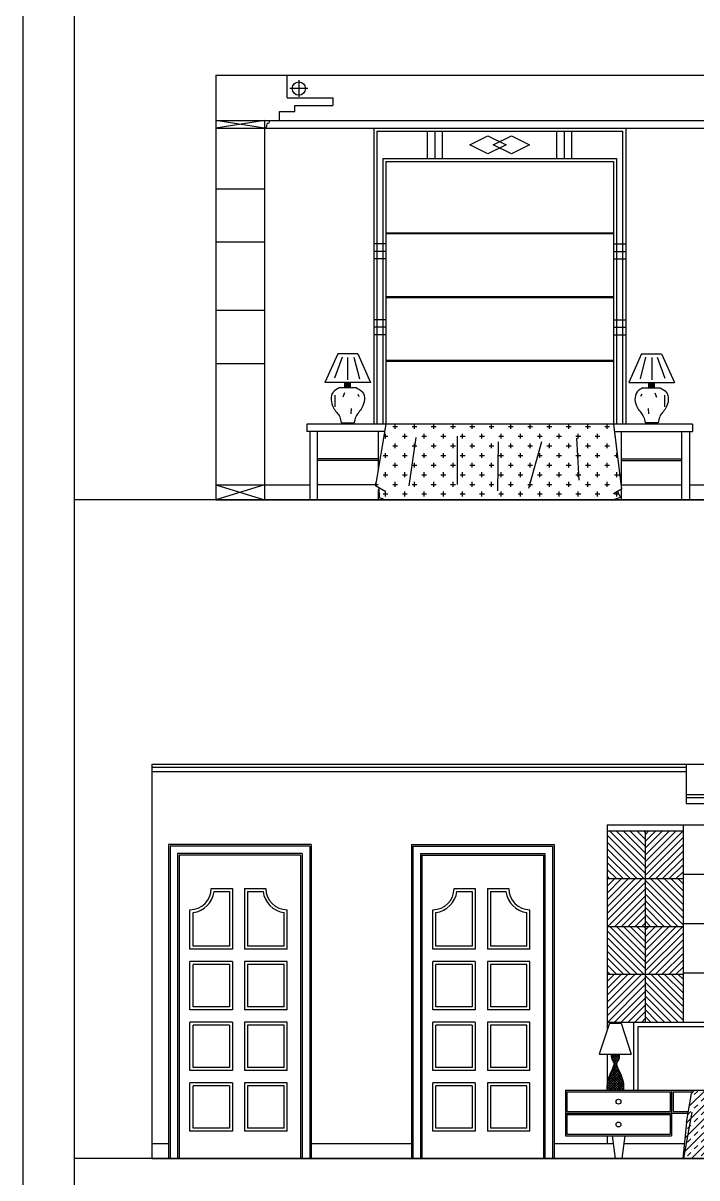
# Model space of a CAD drawing. Header units: inches. Extents: x 11.2 to 54.2, y 16.2 to 41.
# Drawn here: x 33.16 to 37.59, y 21.32 to 28.93 of the extents above; entities that cross this region are included whole.
import ezdxf

# ---------------------------------------------------------------- set-up
doc = ezdxf.new("R2010")
doc.units = ezdxf.units.IN
doc.header["$MEASUREMENT"] = 0
for name, color, linetype in [('02', 2, 'Continuous'), ('1', 1, 'Continuous'), ('4', 4, 'Continuous'), ('8', 8, 'Continuous'), ('kadrbm', 4, 'Continuous')]:
    doc.layers.add(name, color=color, linetype=linetype)
pattern_1 = [(45, (42.40232, 26.078885), (-0.02245064, 0.02245064), [])]
pattern_2 = [(135, (42.40232, 26.078885), (-0.02245064, -0.02245064), [])]

# ---------------------------------------------------------------- blocks, each defined once
blk = doc.blocks.new('kadrbm')
at = {"layer": 'kadrbm', "color": 4}
blk.add_lwpolyline([(0, 0), (0, 24.7972), (21, 24.7972), (21, 0), (0, 0)], close=True, dxfattribs=at)
blk.add_lwpolyline([(20.6631, 0.3257), (20.6631, 24.4603), (0.3369, 24.4603), (0.3369, 0.3257), (20.6631, 0.3257)], dxfattribs=at)

msp = doc.modelspace()

# ---------------------------------------------------------------- hatches: boundary and pattern name
at = {"layer": '8'}
h = msp.add_hatch(dxfattribs=at)
h.set_pattern_fill('CROSS', color=256, scale=0.01, style=0)
h.set_pattern_definition([(0, (55.14893, 59.28897), (0.0635, 0.0635), [0.03175, -0.09525]), (90, (55.164805, 59.27309), (-0.0635, 0.0635), [0.03175, -0.09525])])
h.paths.add_polyline_path([(35.5454, 26.2855), (35.4764, 25.8804), (35.4993, 25.8669), (35.5004, 25.8024), (35.5454, 25.7855), (37.0454, 25.7855), (37.0903, 25.8024), (37.0722, 25.8414), (37.099, 25.8573), (37.0454, 26.2855)])
h = msp.add_hatch(dxfattribs=at)
h.set_pattern_fill('ANSI31', color=256, scale=0.01, angle=90, style=0, double=1)
h.set_pattern_definition(pattern_2)
h.paths.add_polyline_path([(37.2535, 23.6047), (37.0035, 23.6047), (37.0035, 23.2897), (37.2535, 23.2897)])
h.paths.add_polyline_path([(37.2535, 22.9747), (37.5035, 22.9747), (37.5035, 23.2897), (37.2535, 23.2897)])
h = msp.add_hatch(dxfattribs=at)
h.set_pattern_fill('ANSI31', color=256, scale=0.01, style=0, double=1)
h.set_pattern_definition(pattern_1)
h.paths.add_polyline_path([(37.2535, 23.2897), (37.5035, 23.2897), (37.5035, 23.6047), (37.2535, 23.6047)])
h.paths.add_polyline_path([(37.2535, 23.2897), (37.0035, 23.2897), (37.0035, 22.9747), (37.2535, 22.9747)])
h = msp.add_hatch(dxfattribs=at)
h.set_pattern_fill('ANSI31', color=256, scale=0.01, style=0, double=1)
h.set_pattern_definition(pattern_1)
h.paths.add_polyline_path([(37.2535, 22.6597), (37.5035, 22.6597), (37.5035, 22.9747), (37.2535, 22.9747)])
h.paths.add_polyline_path([(37.2535, 22.6597), (37.0035, 22.6597), (37.0035, 22.3447), (37.2535, 22.3447)])
h = msp.add_hatch(dxfattribs=at)
h.set_pattern_fill('ANSI31', color=256, scale=0.01, angle=90, style=0, double=1)
h.set_pattern_definition(pattern_2)
h.paths.add_polyline_path([(37.0035, 22.6597), (37.2535, 22.6597), (37.2535, 22.9747), (37.0035, 22.9747)])
h.paths.add_polyline_path([(37.2535, 22.6597), (37.2535, 22.3447), (37.5035, 22.3447), (37.5035, 22.6597)])
h = msp.add_hatch(dxfattribs=at)
h.set_pattern_fill('SACNCR', color=256, scale=0.005, style=0)
h.set_pattern_definition([(45, (65.483795, 62.435493), (-0.00841899, 0.00841899), []), (45, (65.492214, 62.435493), (-0.00841899, 0.00841899), [0, -0.01190625])])
edge = h.paths.add_edge_path()
edge.add_spline(control_points=[(37.0313, 22.1329), (37.0305, 22.1221), (37.0289, 22.1017), (37.0562, 22.0731), (37.0233, 22.0096), (37.0007, 21.9533), (37.0021, 21.9052), (37.0024, 21.8947)], knot_values=[0, 0, 0, 0, 31.23399, 59.12151, 104.999619, 216.916122, 248.21323, 248.21323, 248.21323, 248.21323], degree=3, periodic=0)
edge.add_line((37.0024, 21.8947), (37.1115, 21.8947))
edge.add_spline(control_points=[(37.1115, 21.8947), (37.1118, 21.9052), (37.1131, 21.9533), (37.0905, 22.0096), (37.0577, 22.0731), (37.0849, 22.1017), (37.0834, 22.1221), (37.0825, 22.1329)], knot_values=[0, 0, 0, 0, 31.297109, 143.213611, 189.091721, 216.97924, 248.21323, 248.21323, 248.21323, 248.21323], degree=3, periodic=0)
edge.add_line((37.0825, 22.1329), (37.0313, 22.1329))
h = msp.add_hatch(dxfattribs=at)
h.set_pattern_fill('TRANS', color=256, scale=0.01, angle=45, style=0)
h.set_pattern_definition([(45, (65.34899, 62.43549), (-0.04490128, 0.04490128), []), (45, (65.32654, 62.457943), (-0.04490128, 0.04490128), [0.03175, -0.03175])])
h.paths.add_polyline_path([(37.5782, 21.8947), (37.5598, 21.8727), (37.5257, 21.6834), (37.5015, 21.4447), (39.1466, 21.4447, 0.041412), (39.0978, 21.778), (39.0967, 21.8727), (39.0782, 21.8947)])
h.paths.add_polyline_path([(39.0444, 21.8947, 0.064631), (37.6112, 21.8947)])

# ---------------------------------------------------------------- linework, layer by layer
at = {"layer": '02'}
for p, q in [((34.4254, 28.5855), (39.3254, 28.5855)), ((34.4254, 28.5855), (34.4254, 25.7855)), ((35.2571, 26.7273), (35.2074, 26.5869)), ((35.2924, 26.7239), (35.2924, 26.5777)), ((35.3354, 26.7273), (35.3707, 26.5836)), ((37.2554, 26.7273), (37.22, 26.5836)), ((37.2983, 26.7239), (37.2983, 26.5777)), ((37.3337, 26.7273), (37.3833, 26.5869)), ((35.2731, 26.4918), (35.2629, 26.4632)), ((35.3134, 26.5533), (35.275, 26.5533)), ((35.3134, 26.5469), (35.275, 26.5469)), ((35.3134, 26.5365), (35.275, 26.5364)), ((35.3134, 26.5301), (35.275, 26.53)), ((37.2773, 26.5533), (37.3157, 26.5533)), ((37.2773, 26.5469), (37.3157, 26.5469)), ((37.2773, 26.5365), (37.3157, 26.5364)), ((37.2773, 26.5301), (37.3157, 26.53)), ((37.3177, 26.4918), (37.3278, 26.4632)), ((35.2084, 26.4767), (35.2084, 26.3995)), ((35.3598, 26.4834), (35.3682, 26.4674)), ((37.2309, 26.4834), (37.2225, 26.4674)), ((37.3823, 26.4767), (37.3823, 26.3995)), ((35.316, 26.3877), (35.3151, 26.3532)), ((37.2747, 26.3877), (37.2756, 26.3532)), ((35.4954, 26.0555), (35.0954, 26.0555)), ((35.4954, 26.0455), (35.0954, 26.0455)), ((37.0954, 26.0555), (37.4954, 26.0555)), ((37.0954, 26.0455), (37.4954, 26.0455)), ((35.4954, 25.8551), (35.4954, 25.7855)), ((37.0954, 25.8551), (37.0954, 25.7855)), ((34.4254, 25.7855), (39.3254, 25.7855)), ((34.4135, 23.2047), (34.5148, 23.2047)), ((34.5148, 23.2047), (34.5148, 22.8447)), ((34.6348, 23.2047), (34.7361, 23.2047)), ((34.6348, 23.2047), (34.6348, 22.8447)), ((36.0135, 23.2047), (36.1148, 23.2047)), ((36.1148, 23.2047), (36.1148, 22.8447)), ((36.2348, 23.2047), (36.3361, 23.2047)), ((36.2348, 23.2047), (36.2348, 22.8447)), ((34.2748, 22.8447), (34.2748, 23.066)), ((34.8748, 22.8447), (34.8748, 23.066)), ((35.8748, 22.8447), (35.8748, 23.066)), ((36.4748, 22.8447), (36.4748, 23.066)), ((34.5148, 22.8447), (34.2748, 22.8447)), ((34.8748, 22.8447), (34.6348, 22.8447)), ((36.1148, 22.8447), (35.8748, 22.8447)), ((36.4748, 22.8447), (36.2348, 22.8447)), ((34.2748, 22.4447), (34.2748, 22.7247)), ((34.5148, 22.7247), (34.2748, 22.7247)), ((34.5148, 22.7247), (34.5148, 22.4447)), ((34.6348, 22.7247), (34.6348, 22.4447)), ((34.8748, 22.7247), (34.6348, 22.7247)), ((34.8748, 22.4447), (34.8748, 22.7247)), ((35.8748, 22.4447), (35.8748, 22.7247)), ((36.1148, 22.7247), (35.8748, 22.7247)), ((36.1148, 22.7247), (36.1148, 22.4447)), ((36.2348, 22.7247), (36.2348, 22.4447)), ((36.4748, 22.7247), (36.2348, 22.7247)), ((36.4748, 22.4447), (36.4748, 22.7247)), ((34.5148, 22.4447), (34.2748, 22.4447)), ((34.8748, 22.4447), (34.6348, 22.4447)), ((36.1148, 22.4447), (35.8748, 22.4447)), ((36.4748, 22.4447), (36.2348, 22.4447)), ((34.2748, 22.0447), (34.2748, 22.3247)), ((34.5148, 22.3247), (34.2748, 22.3247)), ((34.5148, 22.3247), (34.5148, 22.0447)), ((34.6348, 22.3247), (34.6348, 22.0447)), ((34.8748, 22.3247), (34.6348, 22.3247)), ((34.8748, 22.0447), (34.8748, 22.3247)), ((35.8748, 22.0447), (35.8748, 22.3247)), ((36.1148, 22.3247), (35.8748, 22.3247)), ((36.1148, 22.3247), (36.1148, 22.0447)), ((36.2348, 22.3247), (36.2348, 22.0447)), ((36.4748, 22.3247), (36.2348, 22.3247)), ((36.4748, 22.0447), (36.4748, 22.3247)), ((34.5148, 22.0447), (34.2748, 22.0447)), ((34.8748, 22.0447), (34.6348, 22.0447)), ((36.1148, 22.0447), (35.8748, 22.0447)), ((36.4748, 22.0447), (36.2348, 22.0447)), ((34.5148, 21.9247), (34.2748, 21.9247)), ((34.2748, 21.6447), (34.2748, 21.9247)), ((34.5148, 21.9247), (34.5148, 21.6447)), ((34.8748, 21.9247), (34.6348, 21.9247)), ((34.6348, 21.9247), (34.6348, 21.6447)), ((34.8748, 21.6447), (34.8748, 21.9247)), ((36.1148, 21.9247), (35.8748, 21.9247)), ((35.8748, 21.6447), (35.8748, 21.9247)), ((36.1148, 21.9247), (36.1148, 21.6447)), ((36.4748, 21.9247), (36.2348, 21.9247)), ((36.2348, 21.9247), (36.2348, 21.6447)), ((36.4748, 21.6447), (36.4748, 21.9247)), ((37.5604, 21.7507), (37.5064, 21.4473)), ((34.5148, 21.6447), (34.2748, 21.6447)), ((34.8748, 21.6447), (34.6348, 21.6447)), ((36.1148, 21.6447), (35.8748, 21.6447)), ((36.4748, 21.6447), (36.2348, 21.6447))]:
    msp.add_line(p, q, dxfattribs=at)
for centre, start, end in [((34.2548, 23.2247), 277.18076, 352.81924), ((34.8948, 23.2247), 187.18076, 262.81924), ((35.8548, 23.2247), 277.18076, 352.81924), ((36.4948, 23.2247), 187.18076, 262.81924)]:
    msp.add_arc(centre, 0.16, start, end, dxfattribs=at)
at = {"layer": '1'}
for p, q in [((34.8954, 28.4355), (34.8954, 28.5855)), ((34.9719, 28.5517), (34.9719, 28.4408)), ((35.0318, 28.4962), (34.9119, 28.4962)), ((34.8954, 28.4355), (35.1954, 28.4355)), ((35.1954, 28.4355), (35.1954, 28.3855)), ((34.8454, 28.2855), (34.8454, 28.3455)), ((34.8454, 28.3455), (34.9454, 28.3455)), ((34.9454, 28.3455), (34.9454, 28.3855)), ((34.9454, 28.3855), (35.1954, 28.3855)), ((34.4254, 28.2855), (39.1454, 28.2855)), ((34.4254, 28.2355), (39.1654, 28.2355)), ((34.7454, 28.2855), (34.7454, 25.7855)), ((35.4654, 28.2355), (35.4654, 26.2855)), ((37.1254, 28.2355), (37.1254, 26.2855)), ((35.8192, 28.0355), (35.8192, 28.2155)), ((35.8692, 28.0355), (35.8692, 28.2155)), ((35.9192, 28.0355), (35.9192, 28.2155)), ((36.0979, 28.1259), (36.2179, 28.1859)), ((36.2179, 28.1859), (36.3379, 28.1259)), ((36.2528, 28.1259), (36.3728, 28.1859)), ((36.3728, 28.1859), (36.4928, 28.1259)), ((36.6715, 28.0355), (36.6715, 28.2155)), ((36.7215, 28.0355), (36.7215, 28.2155)), ((36.7715, 28.0355), (36.7715, 28.2155)), ((36.2179, 28.0659), (36.0979, 28.1259)), ((36.3379, 28.1259), (36.2179, 28.0659)), ((36.3728, 28.0659), (36.2528, 28.1259)), ((36.4928, 28.1259), (36.3728, 28.0659)), ((35.5454, 28.0155), (35.5454, 26.2855)), ((35.5454, 28.0155), (37.0454, 28.0155)), ((37.0454, 28.0155), (37.0454, 26.2855)), ((34.4254, 27.8355), (34.7454, 27.8355)), ((34.4254, 27.4855), (34.7454, 27.4855)), ((35.5454, 27.4733), (35.4654, 27.4733)), ((37.0454, 27.4733), (37.1254, 27.4733)), ((35.5454, 27.4233), (35.4654, 27.4233)), ((37.0454, 27.4233), (37.1254, 27.4233)), ((35.5454, 27.3733), (35.4654, 27.3733)), ((37.0454, 27.3733), (37.1254, 27.3733)), ((34.4254, 27.0355), (34.7454, 27.0355)), ((35.5454, 26.9733), (35.4654, 26.9733)), ((37.0454, 26.9733), (37.1254, 26.9733)), ((35.5454, 26.9233), (35.4654, 26.9233)), ((35.5454, 26.8733), (35.4654, 26.8733)), ((37.0454, 26.9233), (37.1254, 26.9233)), ((37.0454, 26.8733), (37.1254, 26.8733)), ((35.2282, 26.7492), (35.1438, 26.5597)), ((35.3603, 26.7492), (35.2282, 26.7492)), ((35.3603, 26.7492), (35.4446, 26.5597)), ((37.2304, 26.7492), (37.1461, 26.5597)), ((37.2304, 26.7492), (37.3625, 26.7492)), ((37.3625, 26.7492), (37.4469, 26.5597)), ((34.4254, 26.6855), (34.7454, 26.6855)), ((35.4446, 26.5597), (35.1438, 26.5597)), ((35.3513, 26.5239), (35.2372, 26.5234)), ((35.275, 26.5236), (35.275, 26.5597)), ((35.3134, 26.5236), (35.3134, 26.5597)), ((35.3513, 26.5239), (35.3513, 26.5239)), ((37.1461, 26.5597), (37.4469, 26.5597)), ((37.2394, 26.5239), (37.2394, 26.5239)), ((37.2394, 26.5239), (37.3535, 26.5234)), ((37.2773, 26.5236), (37.2773, 26.5597)), ((37.3157, 26.5236), (37.3157, 26.5597)), ((37.5654, 26.2855), (35.0254, 26.2855)), ((35.0254, 26.2855), (35.0254, 26.2355)), ((35.2518, 26.2941), (35.3367, 26.2941)), ((35.5454, 26.2855), (35.4764, 25.8804)), ((37.0454, 26.2855), (37.099, 25.8573)), ((37.3389, 26.2941), (37.2541, 26.2941)), ((37.5654, 26.2855), (37.5654, 26.2355)), ((35.5368, 26.2355), (35.0254, 26.2355)), ((35.0454, 26.2355), (35.0454, 25.7855)), ((35.0954, 25.7855), (35.0954, 26.2355)), ((35.4954, 26.2355), (35.4954, 25.9919)), ((35.7425, 26.196), (35.6964, 25.8783)), ((36.0143, 26.2052), (36.0143, 25.8876)), ((36.8021, 26.1914), (36.8159, 25.9152)), ((37.0516, 26.2355), (37.5654, 26.2355)), ((37.0954, 26.2355), (37.0954, 25.8864)), ((37.4954, 25.7855), (37.4954, 26.2355)), ((37.5454, 26.2355), (37.5454, 25.7855)), ((36.2861, 26.1684), (36.2815, 25.8461)), ((36.5717, 26.1684), (36.4842, 25.8599)), ((34.4254, 25.8855), (35.0454, 25.8855)), ((35.4772, 25.8855), (35.0954, 25.8855)), ((35.4764, 25.8804), (35.5454, 25.8399)), ((37.0954, 25.8855), (37.4954, 25.8855)), ((37.5454, 25.8855), (37.6554, 25.8855)), ((35.4993, 25.8669), (35.5004, 25.8024)), ((35.5004, 25.8024), (35.5454, 25.7855)), ((37.099, 25.8573), (37.0454, 25.8255)), ((37.0903, 25.8024), (37.0454, 25.7855)), ((37.0722, 25.8414), (37.0903, 25.8024)), ((34.0035, 24.0447), (40.8135, 24.0447)), ((34.0035, 24.0447), (34.0035, 21.4447)), ((34.0035, 24.0247), (37.5235, 24.0247)), ((34.0035, 23.9947), (37.5235, 23.9947)), ((37.5235, 24.0447), (37.5235, 23.7847)), ((37.5235, 23.8447), (40.8135, 23.8447)), ((37.5235, 23.8247), (40.8135, 23.8247)), ((37.5235, 23.7847), (40.8135, 23.7847)), ((37.0035, 23.6447), (39.6435, 23.6447)), ((37.0035, 23.6447), (37.0035, 22.2935)), ((37.0035, 23.6047), (37.5035, 23.6047)), ((37.2535, 23.6047), (37.2535, 22.3447)), ((37.5035, 23.6447), (37.5035, 22.3447)), ((35.0535, 23.5147), (34.1135, 23.5147)), ((34.1135, 23.5147), (34.1135, 21.4447)), ((35.0435, 23.5047), (34.1235, 23.5047)), ((34.1235, 23.5047), (34.1235, 21.4447)), ((34.9935, 23.4547), (34.1735, 23.4547)), ((34.1735, 23.4547), (34.1735, 21.4447)), ((34.9835, 23.4447), (34.1835, 23.4447)), ((34.1835, 23.4447), (34.1835, 21.4447)), ((34.9835, 23.4447), (34.9835, 21.4447)), ((34.9935, 23.4547), (34.9935, 21.4447)), ((35.0435, 23.5047), (35.0435, 21.4447)), ((35.0535, 23.5147), (35.0535, 21.4447)), ((35.7135, 23.5147), (35.7135, 21.4447)), ((35.7135, 23.5147), (36.6535, 23.5147)), ((35.7235, 23.5047), (35.7235, 21.4447)), ((35.7235, 23.5047), (36.6435, 23.5047)), ((35.7735, 23.4547), (35.7735, 21.4447)), ((35.7735, 23.4547), (36.5935, 23.4547)), ((35.7835, 23.4447), (35.7835, 21.4447)), ((35.7835, 23.4447), (36.5835, 23.4447)), ((36.5835, 23.4447), (36.5835, 21.4447)), ((36.5935, 23.4547), (36.5935, 21.4447)), ((36.6435, 23.5047), (36.6435, 21.4447)), ((36.6535, 23.5147), (36.6535, 21.4447)), ((37.0035, 23.2897), (37.5035, 23.2897)), ((37.5035, 23.3197), (39.1435, 23.3197)), ((34.3948, 23.2247), (34.5348, 23.2247)), ((34.5348, 23.2247), (34.5348, 22.8247)), ((34.6148, 23.2247), (34.7548, 23.2247)), ((34.6148, 23.2247), (34.6148, 22.8247)), ((35.9948, 23.2247), (36.1348, 23.2247)), ((36.1348, 23.2247), (36.1348, 22.8247)), ((36.2148, 23.2247), (36.3548, 23.2247)), ((36.2148, 23.2247), (36.2148, 22.8247)), ((34.2548, 22.8247), (34.2548, 23.0847)), ((34.8948, 22.8247), (34.8948, 23.0847)), ((35.8548, 22.8247), (35.8548, 23.0847)), ((36.4948, 22.8247), (36.4948, 23.0847)), ((37.5035, 22.9947), (39.1435, 22.9947)), ((37.0035, 22.9747), (37.5035, 22.9747)), ((34.5348, 22.8247), (34.2548, 22.8247)), ((34.8948, 22.8247), (34.6148, 22.8247)), ((36.1348, 22.8247), (35.8548, 22.8247)), ((36.4948, 22.8247), (36.2148, 22.8247)), ((34.2548, 22.4247), (34.2548, 22.7447)), ((34.5348, 22.7447), (34.2548, 22.7447)), ((34.5348, 22.7447), (34.5348, 22.4247)), ((34.6148, 22.7447), (34.6148, 22.4247)), ((34.8948, 22.7447), (34.6148, 22.7447)), ((34.8948, 22.4247), (34.8948, 22.7447)), ((35.8548, 22.4247), (35.8548, 22.7447)), ((36.1348, 22.7447), (35.8548, 22.7447)), ((36.1348, 22.7447), (36.1348, 22.4247)), ((36.2148, 22.7447), (36.2148, 22.4247)), ((36.4948, 22.7447), (36.2148, 22.7447)), ((36.4948, 22.4247), (36.4948, 22.7447)), ((37.0035, 22.6597), (37.5035, 22.6597)), ((37.5035, 22.6697), (39.1435, 22.6697)), ((34.5348, 22.4247), (34.2548, 22.4247)), ((34.8948, 22.4247), (34.6148, 22.4247)), ((36.1348, 22.4247), (35.8548, 22.4247)), ((36.4948, 22.4247), (36.2148, 22.4247)), ((34.5348, 22.3447), (34.2548, 22.3447)), ((34.2548, 22.0247), (34.2548, 22.3447)), ((34.5348, 22.3447), (34.5348, 22.0247)), ((34.6148, 22.3447), (34.6148, 22.0247)), ((34.8948, 22.3447), (34.6148, 22.3447)), ((34.8948, 22.0247), (34.8948, 22.3447)), ((36.1348, 22.3447), (35.8548, 22.3447)), ((35.8548, 22.0247), (35.8548, 22.3447)), ((36.1348, 22.3447), (36.1348, 22.0247)), ((36.2148, 22.3447), (36.2148, 22.0247)), ((36.4948, 22.3447), (36.2148, 22.3447)), ((36.4948, 22.0247), (36.4948, 22.3447)), ((37.0179, 22.3377), (36.9511, 22.1329)), ((37.0035, 22.3447), (39.4782, 22.3447)), ((37.0179, 22.3377), (37.0959, 22.3377)), ((37.0959, 22.3377), (37.1627, 22.1329)), ((37.1782, 21.8947), (37.1782, 22.3447)), ((37.2082, 22.3147), (39.4482, 22.3147)), ((37.2082, 21.8947), (37.2082, 22.3147)), ((36.9511, 22.1329), (37.1627, 22.1329)), ((37.0035, 22.1329), (37.0035, 21.8947)), ((34.5348, 22.0247), (34.2548, 22.0247)), ((34.8948, 22.0247), (34.6148, 22.0247)), ((36.1348, 22.0247), (35.8548, 22.0247)), ((36.4948, 22.0247), (36.2148, 22.0247)), ((34.5348, 21.9447), (34.2548, 21.9447)), ((34.2548, 21.6247), (34.2548, 21.9447)), ((34.5348, 21.9447), (34.5348, 21.6247)), ((34.8948, 21.9447), (34.6148, 21.9447)), ((34.6148, 21.9447), (34.6148, 21.6247)), ((34.8948, 21.6247), (34.8948, 21.9447)), ((36.1348, 21.9447), (35.8548, 21.9447)), ((35.8548, 21.6247), (35.8548, 21.9447)), ((36.1348, 21.9447), (36.1348, 21.6247)), ((36.4948, 21.9447), (36.2148, 21.9447)), ((36.2148, 21.9447), (36.2148, 21.6247)), ((36.4948, 21.6247), (36.4948, 21.9447)), ((36.7282, 21.8947), (36.7282, 21.5947)), ((36.7282, 21.8947), (39.9282, 21.8947)), ((36.7382, 21.8847), (36.7382, 21.7547)), ((36.7382, 21.8847), (37.4182, 21.8847)), ((37.4182, 21.8847), (37.4182, 21.7547)), ((37.4282, 21.8947), (37.4282, 21.5947)), ((37.4382, 21.8847), (37.4382, 21.7547)), ((37.4382, 21.8847), (37.5698, 21.8847)), ((37.5257, 21.6834), (37.5598, 21.8727)), ((37.5598, 21.8727), (37.5782, 21.8947)), ((36.7282, 21.7447), (37.5367, 21.7447)), ((36.7382, 21.7547), (37.4182, 21.7547)), ((36.7382, 21.7347), (37.4182, 21.7347)), ((36.7382, 21.7347), (36.7382, 21.6047)), ((37.4182, 21.7347), (37.4182, 21.6047)), ((37.4382, 21.7547), (37.5367, 21.7547)), ((34.5348, 21.6247), (34.2548, 21.6247)), ((34.8948, 21.6247), (34.6148, 21.6247)), ((36.1348, 21.6247), (35.8548, 21.6247)), ((36.4948, 21.6247), (36.2148, 21.6247)), ((37.5257, 21.6834), (37.5015, 21.4447)), ((34.0035, 21.5447), (34.1135, 21.5447)), ((35.0535, 21.5447), (35.7135, 21.5447)), ((36.6535, 21.5447), (37.0429, 21.5447)), ((36.7282, 21.5947), (37.4282, 21.5947)), ((36.7382, 21.6047), (37.4182, 21.6047)), ((37.0035, 21.5947), (37.0035, 21.5447)), ((37.0357, 21.5947), (37.0572, 21.4447)), ((37.1207, 21.5947), (37.0992, 21.4447)), ((37.1135, 21.5447), (37.5116, 21.5447)), ((34.0035, 21.4447), (40.8135, 21.4447))]:
    msp.add_line(p, q, dxfattribs=at)
for centre, radius in [((34.9719, 28.4962), 0.0439), ((37.0782, 21.8197), 0.016), ((37.0782, 21.6697), 0.016)]:
    msp.add_circle(centre, radius, dxfattribs=at)
for centre, start, end in [((34.2548, 23.2247), 270, 0), ((34.8948, 23.2247), 180, 270), ((35.8548, 23.2247), 270, 0), ((36.4948, 23.2247), 180, 270)]:
    msp.add_arc(centre, 0.14, start, end, dxfattribs=at)
for points in [[(34.777, 28.2855), (34.7742, 28.269), (34.7615, 28.2606), (34.7591, 28.244), (34.7454, 28.2355)], [(35.2372, 26.5234), (35.1981, 26.4966), (35.2006, 26.3917), (35.2412, 26.3332), (35.2518, 26.2941)], [(35.3513, 26.5239), (35.3903, 26.4971), (35.3879, 26.3922), (35.3472, 26.3337), (35.3367, 26.2941)], [(37.2394, 26.5239), (37.2004, 26.4971), (37.2028, 26.3922), (37.2435, 26.3337), (37.2541, 26.2941)], [(37.3535, 26.5234), (37.3926, 26.4966), (37.3901, 26.3917), (37.3495, 26.3332), (37.3389, 26.2941)], [(37.0313, 22.1329), (37.0335, 22.1018), (37.0469, 22.0773), (37.0358, 22.0328), (37.0024, 21.926), (37.0024, 21.8947)], [(37.0825, 22.1329), (37.0803, 22.1018), (37.0669, 22.0773), (37.0781, 22.0328), (37.1115, 21.926), (37.1115, 21.8947)]]:
    msp.add_spline(points, degree=3, dxfattribs=at)
at = {"layer": '4'}
for p, q in [((34.7454, 28.2355), (34.4254, 28.2855)), ((34.7454, 28.2855), (34.4254, 28.2355)), ((35.4854, 28.2155), (35.4854, 26.2855)), ((35.4854, 28.2155), (37.1054, 28.2155)), ((37.1054, 28.2155), (37.1054, 26.2855)), ((35.5254, 28.0355), (35.5254, 26.2855)), ((35.5254, 28.0355), (37.0654, 28.0355)), ((37.0654, 28.0355), (37.0654, 26.2855)), ((35.5454, 27.5455), (37.0454, 27.5455)), ((35.5454, 27.5405), (37.0454, 27.5405)), ((35.5454, 27.1255), (37.0454, 27.1255)), ((35.5454, 27.1205), (37.0454, 27.1205)), ((35.5454, 26.7055), (37.0454, 26.7055)), ((35.5454, 26.7005), (37.0454, 26.7005)), ((34.4254, 25.8855), (34.7454, 25.7855)), ((34.7454, 25.8855), (34.4254, 25.7855)), ((53.8184, 25.7855), (33.4922, 25.7855)), ((53.8184, 21.4447), (33.4922, 21.4447))]:
    msp.add_line(p, q, dxfattribs=at)

# ---------------------------------------------------------------- block references
at = {"layer": 'kadrbm'}
msp.add_blockref('kadrbm', (33.1553, 16.2093), dxfattribs=at)

doc.saveas('drawing.dxf')
